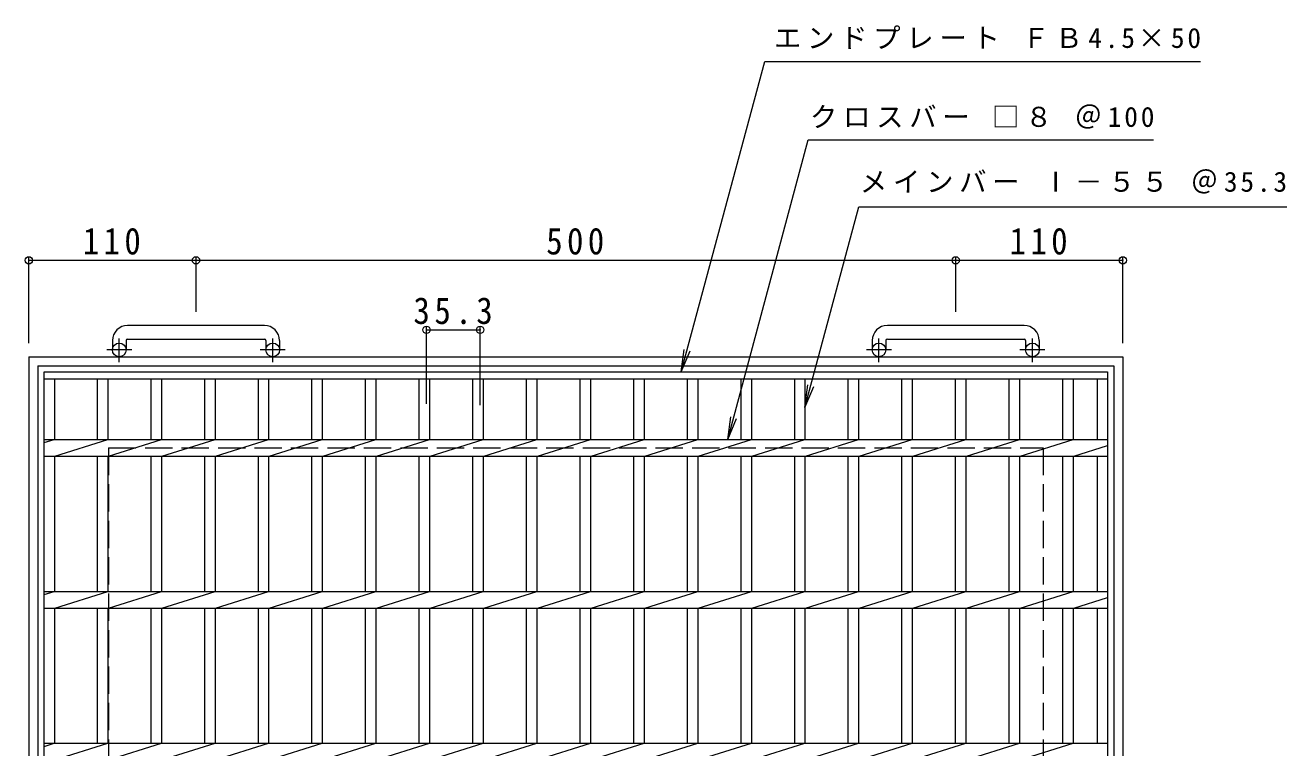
# Model space of a CAD drawing. Units: millimetres at full size, sheet at 1:6. Extents: x -883 to 1039, y -818 to 773.
# Drawn here: x -852 to -21, y 297 to 773 of the extents above; entities that cross this region are included whole.
import ezdxf

# ---------------------------------------------------------------- set-up
doc = ezdxf.new("R2010")
doc.units = ezdxf.units.MM
doc.header["$LTSCALE"] = 6
doc.header["$PDMODE"] = 32
doc.header["$PDSIZE"] = 4.8
doc.linetypes.add('CHAIN1', pattern=[8, 5, -1, 1, -1])
doc.linetypes.add('DASHED3', pattern=[4, 3, -1])
for name, color, linetype, lineweight in [('B-1', 2, 'Continuous', 9), ('B-2', 3, 'Continuous', 9), ('B-4', 7, 'Continuous', 9), ('B-5', 7, 'Continuous', 9)]:
    doc.layers.add(name, color=color, linetype=linetype, lineweight=lineweight)
doc.styles.add('ＭＳ ゴシック', font='')
doc.styles.get('ＭＳ ゴシック').set_extended_font_data('MS Gothic')

msp = doc.modelspace()

# ---------------------------------------------------------------- linework, layer by layer
at = {"layer": 'B-1'}
for p, q in [((-694.19, 574.975), (-784.19, 574.975)), ((-194.19, 574.975), (-284.19, 574.975)), ((-794.19, 564.975), (-794.19, 558.875)), ((-785.19, 564.975), (-785.19, 558.875)), ((-784.19, 565.975), (-694.19, 565.975)), ((-693.19, 564.975), (-693.19, 558.875)), ((-684.19, 564.975), (-684.19, 558.875)), ((-294.19, 564.975), (-294.19, 558.875)), ((-285.19, 564.975), (-285.19, 558.875)), ((-284.19, 565.975), (-194.19, 565.975)), ((-193.19, 564.975), (-193.19, 558.875)), ((-184.19, 564.975), (-184.19, 558.875)), ((-849.19, 554.375), (-849.19, -165.625)), ((-849.19, 554.375), (-129.19, 554.375)), ((-843.19, 548.375), (-843.19, -159.625)), ((-843.19, 548.375), (-135.19, 548.375)), ((-135.19, 548.375), (-135.19, -159.625)), ((-129.19, 554.375), (-129.19, -165.625))]:
    msp.add_line(p, q, dxfattribs=at)
at = {"layer": 'B-1', "linetype": 'CHAIN1'}
for p, q in [((-789.69, 550.768), (-789.69, 566.366)), ((-688.69, 550.768), (-688.69, 566.366)), ((-289.69, 550.768), (-289.69, 566.366)), ((-188.69, 550.768), (-188.69, 566.366)), ((-781.527, 558.875), (-797.934, 558.875)), ((-680.527, 558.875), (-696.934, 558.875)), ((-281.527, 558.875), (-297.934, 558.875)), ((-180.527, 558.875), (-196.934, 558.875))]:
    msp.add_line(p, q, dxfattribs=at)
at = {"layer": 'B-1', "linetype": 'DASHED3'}
for p, q in [((-796.69, 494.375), (-796.69, -105.626)), ((-796.69, 494.375), (-181.689, 494.375)), ((-181.689, 494.375), (-181.689, -105.626))]:
    msp.add_line(p, q, dxfattribs=at)
at = {"layer": 'B-1'}
for centre in [(-789.69, 558.875), (-688.69, 558.875), (-289.69, 558.875), (-188.69, 558.875)]:
    msp.add_circle(centre, 4.5, dxfattribs=at)
for centre, radius, start, end in [((-784.19, 564.975), 10, 90, 180), ((-694.19, 564.975), 10, 0, 90), ((-284.19, 564.975), 10, 90, 180), ((-194.19, 564.975), 10, 0, 90), ((-784.19, 564.975), 1, 90, 180), ((-694.19, 564.975), 1, 0, 90), ((-284.19, 564.975), 1, 90, 180), ((-194.19, 564.975), 1, 0, 90)]:
    msp.add_arc(centre, radius, start, end, dxfattribs=at)
at = {"layer": 'B-2'}
for p, q in [((-839.19, -155.625), (-839.19, 544.375)), ((-839.19, 544.375), (-139.19, 544.375)), ((-839.19, 539.875), (-139.19, 539.875)), ((-832.189, 499.875), (-832.189, 539.875)), ((-804.29, 539.875), (-804.29, 499.875)), ((-797.29, 539.875), (-797.29, 499.875)), ((-768.989, 539.875), (-768.989, 499.875)), ((-761.989, 539.875), (-761.989, 499.875)), ((-733.689, 539.875), (-733.689, 499.875)), ((-726.689, 539.875), (-726.689, 499.875)), ((-698.39, 539.875), (-698.39, 499.875)), ((-691.39, 539.875), (-691.39, 499.875)), ((-663.09, 539.875), (-663.09, 499.875)), ((-656.089, 539.875), (-656.089, 499.875)), ((-627.789, 539.875), (-627.789, 499.875)), ((-620.789, 539.875), (-620.789, 499.875)), ((-592.49, 539.875), (-592.49, 499.875)), ((-585.49, 539.875), (-585.49, 499.875)), ((-557.189, 539.875), (-557.189, 499.875)), ((-550.19, 539.875), (-550.19, 499.875)), ((-521.889, 539.875), (-521.889, 499.875)), ((-514.889, 539.875), (-514.889, 499.875)), ((-486.59, 539.875), (-486.59, 499.875)), ((-479.589, 539.875), (-479.589, 499.875)), ((-451.289, 539.875), (-451.289, 499.875)), ((-444.289, 539.875), (-444.289, 499.875)), ((-415.99, 539.875), (-415.99, 499.875)), ((-408.99, 539.875), (-408.99, 499.875)), ((-380.69, 539.875), (-380.69, 499.875)), ((-373.69, 539.875), (-373.69, 499.875)), ((-345.39, 539.875), (-345.39, 499.875)), ((-338.39, 539.875), (-338.39, 499.875)), ((-310.091, 539.875), (-310.091, 499.875)), ((-303.091, 539.875), (-303.091, 499.875)), ((-274.791, 539.875), (-274.791, 499.875)), ((-267.791, 539.875), (-267.791, 499.875)), ((-239.491, 539.875), (-239.491, 499.875)), ((-232.491, 539.875), (-232.491, 499.875)), ((-204.192, 539.875), (-204.192, 499.875)), ((-197.192, 539.875), (-197.192, 499.875)), ((-168.892, 539.875), (-168.892, 499.875)), ((-161.892, 539.875), (-161.892, 499.875)), ((-146.19, 539.875), (-146.19, 499.875)), ((-139.19, 544.375), (-139.19, -155.625)), ((-839.19, 497.795), (-832.59, 499.875)), ((-839.19, 499.875), (-139.19, 499.875)), ((-832.189, 488.875), (-797.29, 499.875)), ((-796.889, 488.875), (-761.989, 499.875)), ((-761.59, 488.875), (-726.69, 499.875)), ((-726.29, 488.875), (-691.39, 499.875)), ((-690.99, 488.875), (-656.09, 499.875)), ((-655.689, 488.875), (-620.79, 499.875)), ((-620.39, 488.875), (-585.49, 499.875)), ((-585.09, 488.875), (-550.19, 499.875)), ((-549.79, 488.875), (-514.89, 499.875)), ((-514.489, 488.875), (-479.589, 499.875)), ((-479.189, 488.875), (-444.29, 499.875)), ((-443.89, 488.875), (-408.99, 499.875)), ((-408.59, 488.875), (-373.69, 499.875)), ((-373.29, 488.875), (-338.39, 499.875)), ((-337.991, 488.875), (-303.091, 499.875)), ((-302.691, 488.875), (-267.791, 499.875)), ((-267.391, 488.875), (-232.491, 499.875)), ((-232.092, 488.875), (-197.192, 499.875)), ((-196.792, 488.875), (-161.892, 499.875)), ((-161.492, 488.875), (-139.19, 495.905)), ((-839.19, 488.875), (-139.19, 488.875)), ((-832.189, 399.875), (-832.189, 488.875)), ((-804.29, 488.875), (-804.29, 399.875)), ((-797.29, 488.875), (-797.29, 399.875)), ((-768.989, 488.875), (-768.989, 399.875)), ((-761.989, 488.875), (-761.989, 399.875)), ((-733.689, 488.875), (-733.689, 399.875)), ((-726.689, 488.875), (-726.689, 399.875)), ((-698.39, 488.875), (-698.39, 399.875)), ((-691.39, 488.875), (-691.39, 399.875)), ((-663.09, 488.875), (-663.09, 399.875)), ((-656.089, 488.875), (-656.089, 399.875)), ((-627.789, 488.875), (-627.789, 399.875)), ((-620.789, 488.875), (-620.789, 399.875)), ((-592.49, 488.875), (-592.49, 399.875)), ((-585.49, 488.875), (-585.49, 399.875)), ((-557.189, 488.875), (-557.189, 399.875)), ((-550.19, 488.875), (-550.19, 399.875)), ((-521.889, 488.875), (-521.889, 399.875)), ((-514.889, 488.875), (-514.889, 399.875)), ((-486.59, 488.875), (-486.59, 399.875)), ((-479.589, 488.875), (-479.589, 399.875)), ((-451.289, 488.875), (-451.289, 399.875)), ((-444.289, 488.875), (-444.289, 399.875)), ((-415.99, 488.875), (-415.99, 399.875)), ((-408.99, 488.875), (-408.99, 399.875)), ((-380.69, 488.875), (-380.69, 399.875)), ((-373.69, 488.875), (-373.69, 399.875)), ((-345.39, 488.875), (-345.39, 399.875)), ((-338.39, 488.875), (-338.39, 399.875)), ((-310.091, 488.875), (-310.091, 399.875)), ((-303.091, 488.875), (-303.091, 399.875)), ((-274.791, 488.875), (-274.791, 399.875)), ((-267.791, 488.875), (-267.791, 399.875)), ((-239.491, 488.875), (-239.491, 399.875)), ((-232.491, 488.875), (-232.491, 399.875)), ((-204.192, 488.875), (-204.192, 399.875)), ((-197.192, 488.875), (-197.192, 399.875)), ((-168.892, 488.875), (-168.892, 399.875)), ((-161.892, 488.875), (-161.892, 399.875)), ((-146.19, 488.875), (-146.19, 399.875)), ((-839.19, 397.795), (-832.59, 399.875)), ((-839.19, 399.875), (-139.19, 399.875)), ((-832.189, 388.875), (-797.29, 399.875)), ((-796.889, 388.875), (-761.989, 399.875)), ((-761.59, 388.875), (-726.69, 399.875)), ((-726.29, 388.875), (-691.39, 399.875)), ((-690.99, 388.875), (-656.09, 399.875)), ((-655.689, 388.875), (-620.79, 399.875)), ((-620.39, 388.875), (-585.49, 399.875)), ((-585.09, 388.875), (-550.19, 399.875)), ((-549.79, 388.875), (-514.89, 399.875)), ((-514.489, 388.875), (-479.589, 399.875)), ((-479.189, 388.875), (-444.29, 399.875)), ((-443.89, 388.875), (-408.99, 399.875)), ((-408.59, 388.875), (-373.69, 399.875)), ((-373.29, 388.875), (-338.39, 399.875)), ((-337.991, 388.875), (-303.091, 399.875)), ((-302.691, 388.875), (-267.791, 399.875)), ((-267.391, 388.875), (-232.491, 399.875)), ((-232.092, 388.875), (-197.192, 399.875)), ((-196.792, 388.875), (-161.892, 399.875)), ((-161.492, 388.875), (-139.19, 395.905)), ((-839.19, 388.875), (-139.19, 388.875)), ((-832.189, 299.875), (-832.189, 388.875)), ((-804.29, 388.875), (-804.29, 299.875)), ((-797.29, 388.875), (-797.29, 299.875)), ((-768.989, 388.875), (-768.989, 299.875)), ((-761.989, 388.875), (-761.989, 299.875)), ((-733.689, 388.875), (-733.689, 299.875)), ((-726.689, 388.875), (-726.689, 299.875)), ((-698.39, 388.875), (-698.39, 299.875)), ((-691.39, 388.875), (-691.39, 299.875)), ((-663.09, 388.875), (-663.09, 299.875)), ((-656.089, 388.875), (-656.089, 299.875)), ((-627.789, 388.875), (-627.789, 299.875)), ((-620.789, 388.875), (-620.789, 299.875)), ((-592.49, 388.875), (-592.49, 299.875)), ((-585.49, 388.875), (-585.49, 299.875)), ((-557.189, 388.875), (-557.189, 299.875)), ((-550.19, 388.875), (-550.19, 299.875)), ((-521.889, 388.875), (-521.889, 299.875)), ((-514.889, 388.875), (-514.889, 299.875)), ((-486.59, 388.875), (-486.59, 299.875)), ((-479.589, 388.875), (-479.589, 299.875)), ((-451.289, 388.875), (-451.289, 299.875)), ((-444.289, 388.875), (-444.289, 299.875)), ((-415.99, 388.875), (-415.99, 299.875)), ((-408.99, 388.875), (-408.99, 299.875)), ((-380.69, 388.875), (-380.69, 299.875)), ((-373.69, 388.875), (-373.69, 299.875)), ((-345.39, 388.875), (-345.39, 299.875)), ((-338.39, 388.875), (-338.39, 299.875)), ((-310.091, 388.875), (-310.091, 299.875)), ((-303.091, 388.875), (-303.091, 299.875)), ((-274.791, 388.875), (-274.791, 299.875)), ((-267.791, 388.875), (-267.791, 299.875)), ((-239.491, 388.875), (-239.491, 299.875)), ((-232.491, 388.875), (-232.491, 299.875)), ((-204.192, 388.875), (-204.192, 299.875)), ((-197.192, 388.875), (-197.192, 299.875)), ((-168.892, 388.875), (-168.892, 299.875)), ((-161.892, 388.875), (-161.892, 299.875)), ((-146.19, 388.875), (-146.19, 299.875)), ((-839.19, 297.795), (-832.59, 299.875)), ((-839.19, 299.875), (-139.19, 299.875)), ((-832.189, 288.875), (-797.29, 299.875)), ((-796.889, 288.875), (-761.989, 299.875)), ((-761.59, 288.875), (-726.69, 299.875)), ((-726.29, 288.875), (-691.39, 299.875)), ((-690.99, 288.875), (-656.09, 299.875)), ((-655.689, 288.875), (-620.79, 299.875)), ((-620.39, 288.875), (-585.49, 299.875)), ((-585.09, 288.875), (-550.19, 299.875)), ((-549.79, 288.875), (-514.89, 299.875)), ((-514.489, 288.875), (-479.589, 299.875)), ((-479.189, 288.875), (-444.29, 299.875)), ((-443.89, 288.875), (-408.99, 299.875)), ((-408.59, 288.875), (-373.69, 299.875)), ((-373.29, 288.875), (-338.39, 299.875)), ((-337.991, 288.875), (-303.091, 299.875)), ((-302.691, 288.875), (-267.791, 299.875)), ((-267.391, 288.875), (-232.491, 299.875)), ((-232.092, 288.875), (-197.192, 299.875)), ((-196.792, 288.875), (-161.892, 299.875))]:
    msp.add_line(p, q, dxfattribs=at)
at = {"layer": 'B-4'}
for p, q in [((-849.19, 563.375), (-849.19, 619.669)), ((-849.19, 617.869), (-739.19, 617.869)), ((-739.19, 583.975), (-739.19, 619.669)), ((-739.19, 617.869), (-239.19, 617.869)), ((-239.19, 583.975), (-239.19, 619.669)), ((-239.19, 617.869), (-129.19, 617.869)), ((-129.19, 563.375), (-129.19, 619.669)), ((-587.49, 523.348), (-587.49, 573.875)), ((-552.19, 522.543), (-552.19, 573.875)), ((-587.49, 572.075), (-552.19, 572.075)), ((-419.792, 544.375), (-417.826, 559.246)), ((-419.792, 544.375), (-414.045, 558.23)), ((-389.247, 499.875), (-387.282, 514.746)), ((-389.247, 499.875), (-383.5, 513.73))]:
    msp.add_line(p, q, dxfattribs=at)
for p in [(-849.19, 617.869), (-739.19, 617.869), (-239.19, 617.869), (-129.19, 617.869), (-587.49, 572.075), (-552.19, 572.075)]:
    msp.add_point(p, dxfattribs=at)
at = {"layer": 'B-5'}
for p, q in [((-419.792, 544.375), (-364.882, 748.905)), ((-364.882, 748.905), (-78.109, 748.905)), ((-389.247, 499.875), (-336.237, 697.319)), ((-336.237, 697.319), (-109.024, 697.319)), ((-338.39, 521.015), (-302.889, 653.111)), ((-302.889, 653.111), (-21.3, 653.111)), ((-338.39, 521.015), (-336.432, 535.887)), ((-338.39, 521.015), (-332.65, 534.874))]:
    msp.add_line(p, q, dxfattribs=at)

# ---------------------------------------------------------------- texts
at = {"layer": 'B-4', "color": 2, "char_height": 17.6, "attachment_point": 7, "style": 'ＭＳ ゴシック'}
for s, insert in [('\\T1.27;\\W0.9;110', (-813.69, 621.469)), ('\\T1.27;\\W0.9;500', (-508.69, 621.469)), ('\\T1.27;\\W0.9;110', (-203.69, 621.469)), ('\\T1.28;\\W0.9;35.3', (-596.09, 575.675))]:
    msp.add_mtext(s, dxfattribs=dict(at, insert=insert))
at = {"layer": 'B-5', "char_height": 13.2, "attachment_point": 7, "style": 'ＭＳ ゴシック'}
for s, insert in [('\\T1.21;エンドプレート\\~ＦＢ4.5×50', (-358.853, 756.961)), ('\\T1.21;クロスバー\\~□８\\~＠100', (-335.123, 704.506)), ('\\T1.21;メインバー\\~Ⅰ－５５\\~＠35.3', (-302.257, 661.794))]:
    msp.add_mtext(s, dxfattribs=dict(at, insert=insert))

doc.saveas('drawing.dxf')
